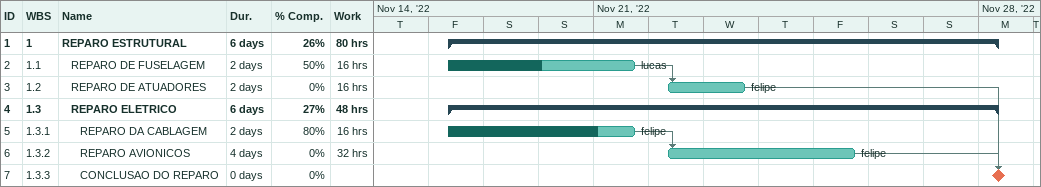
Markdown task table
| ID | WBS | Task | Duration | Start | Finish | Predecessors | Resources | % complete | Work (h) |
|---|---|---|---|---|---|---|---|---|---|
| 1 | 1 | **REPARO ESTRUTURAL** | 6d | 2022-11-18 | 2022-11-28 |  |  | 26 | 80 |
| 2 | 1.1 | REPARO DE FUSELAGEM | 2d | 2022-11-18 | 2022-11-21 |  | lucas | 50 | 16 |
| 3 | 1.2 | REPARO DE ATUADORES | 2d | 2022-11-22 | 2022-11-23 | 2 | felipe | 0 | 16 |
| 4 | 1.3 | **REPARO ELETRICO** | 6d | 2022-11-18 | 2022-11-28 |  |  | 27 | 48 |
| 5 | 1.3.1 | REPARO DA CABLAGEM | 2d | 2022-11-18 | 2022-11-21 |  | felipe | 80 | 16 |
| 6 | 1.3.2 | REPARO AVIONICOS | 4d | 2022-11-22 | 2022-11-25 | 5 | felipe | 0 | 32 |
| 7 | 1.3.3 | CONCLUSAO DO REPARO | 0d | 2022-11-28 | 2022-11-28 | 3, 6 |  | 0 |  |
